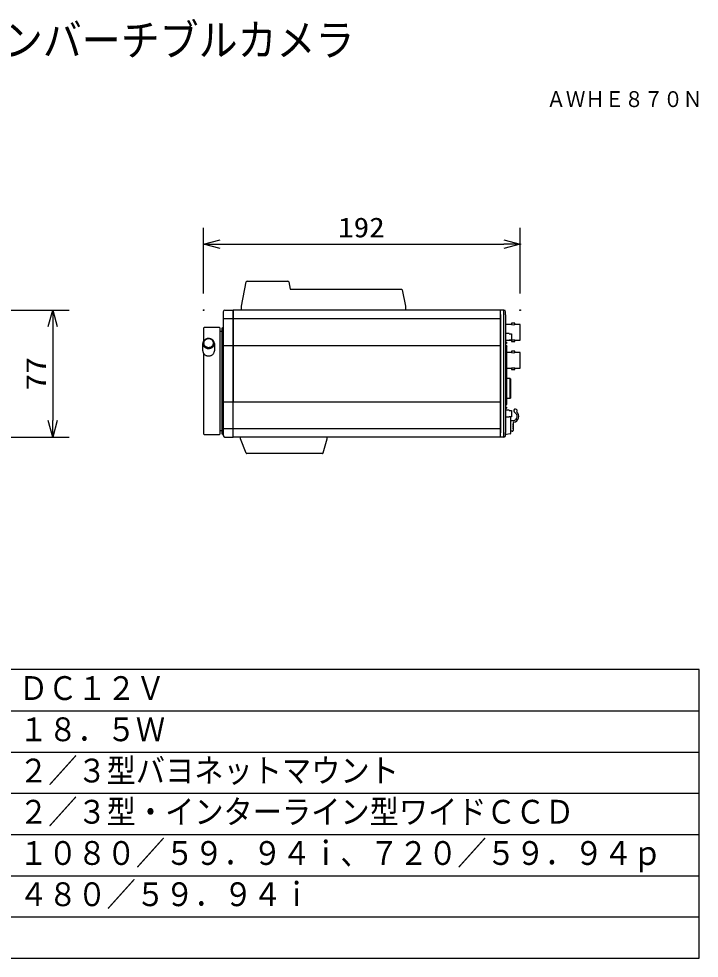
# Model space of a CAD drawing. Units: millimetres, scale not verified. Extents: x -63 to 63, y -57 to 57.
# Drawn here: x -20 to 62.5, y -56.5 to 57.4 of the extents above; entities that cross this region are included whole.
import ezdxf
from ezdxf.enums import TextEntityAlignment as Align

# ---------------------------------------------------------------- set-up
doc = ezdxf.new("R2010")
doc.units = ezdxf.units.MM
doc.header["$LTSCALE"] = 0.190236
doc.header["$PDMODE"] = 32
doc.header["$PDSIZE"] = 0.0951
for name, color, linetype in [('0-0_MOJI1', 2, 'Continuous'), ('0-1_TOUROKU', 1, 'Continuous'), ('0-2_GAIKEI', 1, 'Continuous'), ('0-3_WAKU', 7, 'Continuous')]:
    doc.layers.add(name, color=color, linetype=linetype)
doc.styles.add('ＭＳ ゴシック', font='')
doc.styles.get('ＭＳ ゴシック').set_extended_font_data('MS Gothic')

# ---------------------------------------------------------------- blocks, each defined once
blk = doc.blocks.new('_OPEN30')
at = {"layer": '0-3_WAKU'}
blk.add_line((0, 0), (-1, 0), dxfattribs=at)
blk.add_lwpolyline([(-1, 0.26795), (0, 0), (-1, -0.26795)], dxfattribs=at)

msp = doc.modelspace()

# ---------------------------------------------------------------- linework, layer by layer
at = {"layer": '0-2_GAIKEI', "color": 3}
for p, q in [((2.3962, 24.0829), (2.3962, 32.0829)), ((40.7962, 24.0829), (40.7962, 32.0829)), ((4.3962, 30.0829), (38.7962, 30.0829)), ((-21.906, 22.0886), (-13.906, 22.0886)), ((-15.906, 20.0886), (-15.906, 8.6886)), ((-21.906, 6.6886), (-13.906, 6.6886))]:
    msp.add_line(p, q, dxfattribs=at)
at = {"layer": '0-2_GAIKEI', "color": 7}
for p, q in [((6.9842, 22.5561), (7.5682, 25.5081)), ((7.6663, 25.5886), (7.7644, 25.5886)), ((7.7644, 25.5886), (12.5231, 25.5886)), ((12.5231, 25.5886), (12.6212, 25.5886)), ((12.7195, 25.5071), (12.8842, 24.6286)), ((12.8842, 24.6286), (25.8919, 24.6286)), ((25.8919, 24.6286), (26.3824, 24.6286)), ((4.7842, 21.8886), (4.7842, 6.8886)), ((4.9842, 22.0886), (5.9842, 22.0886)), ((38.4162, 22.0886), (5.9842, 22.0886)), ((6.9842, 22.5559), (6.9842, 22.5561)), ((6.9842, 22.0886), (6.9842, 22.5559)), ((38.4162, 21.5631), (38.4162, 22.0886)), ((38.8162, 22.0886), (38.4162, 22.0886)), ((38.4162, 21.5631), (38.4162, 22.0886)), ((39.0162, 21.5132), (39.0162, 21.8886)), ((38.4162, 21.5631), (38.4162, 7.2142)), ((38.4162, 21.1187), (38.4162, 21.5631)), ((38.4162, 17.8541), (38.4162, 21.0391)), ((39.0162, 21.5132), (39.0162, 7.264)), ((2.3962, 19.8886), (2.3962, 18.3509)), ((4.3962, 19.8886), (4.2962, 19.9886)), ((4.3962, 7.0886), (4.3962, 19.8886)), ((4.5842, 19.4886), (4.3962, 19.4886)), ((4.7842, 19.9886), (4.5842, 19.8886)), ((4.5842, 19.8886), (4.5842, 7.0886)), ((38.4162, 11.0186), (38.4162, 17.7587)), ((2.3962, 16.8264), (2.3962, 7.0886)), ((38.4162, 7.7381), (38.4162, 10.9231)), ((2.3962, 7.0886), (2.4962, 6.9886)), ((2.4962, 6.9886), (4.2962, 6.9886)), ((4.2962, 6.9886), (4.3962, 7.0886)), ((4.3962, 7.4886), (4.5842, 7.4886)), ((4.5842, 7.0886), (4.7842, 6.9886)), ((38.4162, 6.6886), (38.4162, 7.2142)), ((39.0162, 6.8886), (39.0162, 7.264)), ((4.9842, 6.6886), (5.9842, 6.6886)), ((38.4162, 6.6886), (5.9842, 6.6886)), ((6.8842, 6.4886), (6.8842, 6.6886)), ((6.8842, 6.4885), (6.8842, 6.4886)), ((7.5594, 4.7524), (6.8842, 6.4885)), ((16.9043, 4.7609), (17.3842, 6.4886)), ((17.3842, 6.4876), (17.3842, 6.6886)), ((38.8162, 6.6886), (38.4162, 6.6886)), ((7.7577, 4.6886), (7.6526, 4.6886)), ((15.1067, 4.6886), (7.7577, 4.6886)), ((15.5057, 4.6886), (15.1067, 4.6886)), ((16.8082, 4.6886), (15.5057, 4.6886))]:
    msp.add_line(p, q, dxfattribs=at)
at = {"layer": '0-2_GAIKEI'}
for p, q in [((5.9842, 21.5631), (5.9842, 22.0886)), ((5.9842, 21.1187), (5.9842, 21.5631)), ((5.9842, 21.0886), (5.9842, 21.1187)), ((5.9842, 21.1187), (5.9842, 21.0886)), ((5.9842, 21.0391), (5.9842, 21.0886)), ((5.9842, 17.8541), (5.9842, 21.0391)), ((38.4162, 21.0391), (5.9842, 21.0391)), ((5.9842, 21.0391), (5.9842, 17.8541)), ((39.7558, 20.3386), (39.0162, 20.3386)), ((39.7532, 20.4986), (39.7532, 20.3381)), ((40.1432, 20.4986), (39.7532, 20.4986)), ((40.1432, 20.3386), (40.1432, 20.4986)), ((40.7962, 20.3386), (40.1432, 20.3386)), ((40.7962, 18.4386), (40.7962, 20.3386)), ((39.4362, 19.2386), (39.0162, 19.2386)), ((39.0162, 18.4386), (39.4362, 18.4386)), ((39.0162, 18.2986), (39.1162, 18.1986)), ((39.4362, 19.2259), (39.4362, 19.2386)), ((39.4362, 19.2259), (39.7362, 19.2259)), ((39.4362, 18.4386), (39.4362, 18.4513)), ((39.7362, 18.4513), (39.4362, 18.4513)), ((39.4362, 18.4386), (39.7539, 18.4386)), ((39.7362, 19.2259), (39.7362, 18.4513)), ((39.7532, 18.4388), (39.7532, 18.2786)), ((39.7532, 18.2786), (40.1432, 18.2786)), ((40.1409, 18.4386), (40.7962, 18.4386)), ((40.1432, 18.2786), (40.1432, 18.4391)), ((2.3005, 18.1062), (2.2962, 18.0386)), ((2.2962, 17.1386), (2.2962, 18.0386)), ((3.6885, 17.9493), (3.6894, 17.9475)), ((3.6962, 18.0386), (3.6962, 17.1386)), ((5.9842, 17.7587), (4.7842, 17.7587)), ((5.9842, 17.7886), (5.9842, 17.8541)), ((5.9842, 17.8541), (5.9842, 17.7886)), ((5.9842, 17.7587), (5.9842, 17.7886)), ((5.9842, 17.7886), (5.9842, 17.7587)), ((5.9842, 6.6886), (5.9842, 17.7587)), ((38.4162, 17.7587), (5.9842, 17.7587)), ((5.9842, 17.7587), (5.9842, 11.0186)), ((39.1862, 17.7386), (39.0162, 17.7386)), ((39.1862, 17.2646), (39.0162, 17.2646)), ((39.1862, 17.7386), (39.1862, 17.7286)), ((39.1862, 17.5485), (39.1862, 17.7286)), ((39.1862, 17.2646), (39.1862, 17.5485)), ((39.1862, 11.1127), (39.1862, 17.2646)), ((39.7532, 17.0986), (39.7532, 16.9381)), ((40.1432, 17.0986), (39.7532, 17.0986)), ((40.1432, 16.9386), (40.1432, 17.0986)), ((39.7558, 16.9386), (39.1862, 16.9386)), ((40.7962, 16.9386), (40.1432, 16.9386)), ((40.7962, 15.0386), (40.7962, 16.9386)), ((39.1862, 15.0386), (39.7539, 15.0386)), ((39.7532, 15.0388), (39.7532, 14.8786)), ((39.7532, 14.8786), (40.1432, 14.8786)), ((40.1409, 15.0386), (40.7962, 15.0386)), ((40.1432, 14.8786), (40.1432, 15.0391)), ((39.5762, 13.7786), (39.1862, 13.7786)), ((39.5762, 11.3986), (39.5762, 13.7786)), ((39.5962, 13.7586), (39.5962, 11.4186)), ((39.1862, 11.3986), (39.5762, 11.3986)), ((5.9842, 10.9231), (4.7842, 10.9231)), ((5.9842, 10.9886), (5.9842, 11.0186)), ((5.9842, 11.0186), (5.9842, 10.9886)), ((5.9842, 10.9231), (5.9842, 10.9886)), ((5.9842, 10.9886), (5.9842, 10.9231)), ((38.4162, 10.9231), (5.9842, 10.9231)), ((39.1862, 11.1127), (39.0162, 11.1127)), ((39.1862, 10.8287), (39.0162, 10.8287)), ((39.1862, 10.6486), (39.0162, 10.6486)), ((39.0162, 10.6386), (39.1862, 10.6386)), ((39.1862, 10.8287), (39.1862, 11.1127)), ((39.1862, 10.6486), (39.1862, 10.8287)), ((39.1862, 10.6486), (39.1862, 10.6386)), ((39.1162, 10.1786), (39.0162, 10.0786)), ((39.4362, 9.9386), (39.0162, 9.9386)), ((39.0162, 9.1386), (39.4362, 9.1386)), ((39.4362, 9.9259), (39.4362, 9.9386)), ((39.4362, 9.9259), (39.7362, 9.9259)), ((39.4362, 9.1513), (39.4362, 9.1386)), ((39.7362, 9.1513), (39.4362, 9.1513)), ((39.6162, 9.1513), (39.6162, 7.2751)), ((39.7362, 9.9259), (39.7362, 9.1513)), ((40.2783, 9.5334), (40.0714, 9.7507)), ((39.6162, 8.6886), (39.9162, 8.6886)), ((39.9162, 8.3949), (39.9162, 7.4886)), ((39.935, 8.2088), (39.9368, 8.2098)), ((39.935, 8.2088), (39.9463, 8.1309)), ((39.9463, 8.1309), (39.935, 8.2088)), ((39.935, 8.0586), (39.9463, 8.0586)), ((4.7842, 7.7381), (38.4162, 7.7381)), ((39.1103, 6.9886), (39.0162, 6.9886)), ((39.1103, 6.9886), (39.1104, 6.9886)), ((39.568, 7.079), (39.1222, 6.9898)), ((39.8162, 7.3886), (39.6162, 7.3886)), ((39.6162, 7.2751), (39.6162, 7.1378)), ((39.9463, 7.9186), (39.935, 7.9186)), ((39.935, 7.7684), (39.9463, 7.8463)), ((39.935, 7.7684), (39.9368, 7.7674))]:
    msp.add_line(p, q, dxfattribs=at)
at = {"layer": '0-2_GAIKEI', "color": 7}
for points in [[(26.4804, 24.5485), (26.8841, 22.5565), (26.8842, 22.5559), (26.8842, 22.0886)], [(38.8162, 6.6886), (38.8162, 7.2142), (38.8162, 21.5631), (38.8162, 22.0886)], [(4.2962, 19.9886), (2.4962, 19.9886), (2.3962, 19.8886)], [(38.4162, 6.6886), (38.4162, 7.2142), (38.4162, 7.6586)]]:
    msp.add_lwpolyline(points, dxfattribs=at)
at = {"layer": '0-2_GAIKEI'}
for points in [[(5.9842, 22.0886), (5.9842, 21.5631), (5.9842, 21.1187)], [(5.9842, 21.0886), (5.9842, 21.0391), (4.7842, 21.0391)], [(3.6962, 18.0386), (3.6944, 18.0823), (3.6889, 18.1257), (3.68, 18.1684), (3.6676, 18.2101), (3.652, 18.2505), (3.6335, 18.2894), (3.6122, 18.3265), (3.5885, 18.3617), (3.5626, 18.3948), (3.5349, 18.4257), (3.5056, 18.4544), (3.4751, 18.4807), (3.4115, 18.5266), (3.3462, 18.5636), (3.2765, 18.5941), (3.1988, 18.6189), (3.1139, 18.6362), (3.0231, 18.6444), (2.976, 18.6446), (2.9283, 18.642), (2.8801, 18.6365), (2.8319, 18.6279), (2.784, 18.6163), (2.7368, 18.6017), (2.6908, 18.5841), (2.6462, 18.5636), (2.6034, 18.5404), (2.5628, 18.5147), (2.5245, 18.4866), (2.489, 18.4565), (2.4564, 18.4246), (2.4268, 18.3912), (2.4003, 18.3567), (2.3769, 18.3213), (2.3568, 18.2854), (2.3397, 18.2491), (2.3257, 18.2128), (2.3146, 18.1768), (2.3005, 18.1062)], [(3.5242, 18.3354), (3.5039, 18.3656), (3.4579, 18.4204), (3.4067, 18.4676), (3.3522, 18.5069), (3.2962, 18.5386), (3.2364, 18.5648), (3.1699, 18.586), (3.0971, 18.6008), (3.0192, 18.6079), (2.938, 18.6058), (2.8554, 18.5937), (2.7739, 18.5713), (2.7344, 18.5562), (2.6962, 18.5386), (2.6595, 18.5187), (2.6247, 18.4967), (2.5919, 18.4726), (2.5615, 18.4468), (2.5335, 18.4195), (2.5081, 18.3909), (2.4854, 18.3613), (2.4654, 18.3309), (2.4335, 18.269), (2.412, 18.2071), (2.3999, 18.1465), (2.3962, 18.0886)], [(2.3962, 18.0886), (2.3999, 18.0307), (2.412, 17.9702), (2.4335, 17.9082), (2.4654, 17.8463), (2.5081, 17.7864), (2.5335, 17.7578), (2.5615, 17.7305), (2.5919, 17.7047), (2.6247, 17.6806), (2.6595, 17.6585), (2.6962, 17.6386), (2.7344, 17.6211), (2.7739, 17.606), (2.8143, 17.5935), (2.8554, 17.5835), (2.938, 17.5715), (3.0192, 17.5694), (3.0971, 17.5764), (3.1699, 17.5913), (3.2364, 17.6125), (3.2962, 17.6386), (3.3522, 17.6704), (3.4067, 17.7097), (3.4579, 17.7568), (3.5039, 17.8117), (3.5424, 17.8737), (3.5583, 17.907), (3.5717, 17.9417), (3.5823, 17.9774), (3.59, 18.014), (3.5946, 18.0512), (3.5962, 18.0886), (3.5946, 18.1261), (3.59, 18.1632), (3.5823, 18.1998), (3.5717, 18.2356), (3.5583, 18.2702), (3.5424, 18.3036), (3.5242, 18.3354)], [(2.2962, 18.0386), (2.3005, 17.9711), (2.3146, 17.9005), (2.3257, 17.8644), (2.3397, 17.8281), (2.3568, 17.7919), (2.3769, 17.7559), (2.4003, 17.7205), (2.4268, 17.686), (2.4564, 17.6527), (2.489, 17.6208), (2.5245, 17.5907), (2.5628, 17.5626), (2.6034, 17.5368), (2.6462, 17.5136), (2.6908, 17.4931), (2.7368, 17.4755), (2.784, 17.4609), (2.8319, 17.4493), (2.8801, 17.4408), (2.9283, 17.4353), (2.976, 17.4327), (3.0231, 17.4329), (3.1139, 17.441), (3.1988, 17.4584), (3.2765, 17.4831), (3.3462, 17.5136), (3.4115, 17.5507), (3.4751, 17.5965), (3.5349, 17.6515), (3.5626, 17.6824), (3.5885, 17.7156), (3.6122, 17.7507), (3.6335, 17.7879), (3.652, 17.8268), (3.6676, 17.8672), (3.68, 17.9089), (3.6889, 17.9516), (3.6944, 17.9949), (3.6962, 18.0386)], [(2.2962, 17.1386), (2.299, 17.0842), (2.3079, 17.0283), (2.3232, 16.9718), (2.3453, 16.9155), (2.3744, 16.8602), (2.4103, 16.8069), (2.4527, 16.7565), (2.5012, 16.71), (2.555, 16.668), (2.6131, 16.6312), (2.6747, 16.6001), (2.7385, 16.575), (2.8036, 16.5558), (2.8688, 16.5425), (2.9333, 16.5349), (2.9962, 16.5324), (3.0591, 16.5349), (3.1235, 16.5425), (3.1888, 16.5558), (3.2538, 16.575), (3.3177, 16.6001), (3.3792, 16.6312), (3.4374, 16.668), (3.4911, 16.71), (3.5396, 16.7565), (3.5821, 16.8069), (3.618, 16.8602), (3.647, 16.9155), (3.6692, 16.9718), (3.6845, 17.0283), (3.6933, 17.0842), (3.6962, 17.1386)], [(39.1162, 18.1986), (39.1162, 18.0386), (39.0162, 18.0386)], [(39.0162, 10.3386), (39.1162, 10.3386), (39.1162, 10.1786)], [(39.9463, 8.1309), (39.9475, 8.1189), (39.9484, 8.1074), (39.9491, 8.0968), (39.9495, 8.0876), (39.9497, 8.08), (39.9493, 8.0693), (39.9482, 8.0615), (39.9463, 8.0586)], [(39.9463, 7.9186), (39.9475, 7.9176), (39.9484, 7.9146), (39.9491, 7.9099), (39.9495, 7.9039), (39.9497, 7.8973), (39.9493, 7.8837), (39.9482, 7.8661), (39.9463, 7.8463)]]:
    msp.add_lwpolyline(points, dxfattribs=at)
at = {"layer": '0-2_GAIKEI', "color": 7}
for centre, radius, start, end in [((7.6663, 25.4886), 0.1, 90, 168.80888), ((12.6212, 25.4886), 0.1, 10.61966, 90), ((26.3824, 24.5286), 0.1, 11.45505, 90), ((4.9842, 21.8886), 0.2, 90, 180), ((38.8162, 21.8886), 0.2, 0, 90), ((4.9842, 6.8886), 0.2, 180, 270), ((38.8162, 6.8886), 0.2, 270, 0), ((7.6526, 4.7886), 0.1, 201.25051, 270), ((16.8082, 4.7886), 0.1, 270, 343.9759)]:
    msp.add_arc(centre, radius, start, end, dxfattribs=at)
at = {"layer": '0-2_GAIKEI'}
for centre, radius, start, end in [((39.9482, 21.2689), 0.9505, 258.16234, 281.83968), ((39.9482, 17.5095), 0.9494, 78.14903, 101.85258), ((39.9482, 17.8689), 0.9505, 258.16234, 281.83968), ((39.9482, 14.1094), 0.9494, 78.14903, 101.85258), ((39.5762, 13.7586), 0.02, 0, 90), ((39.5762, 11.4186), 0.02, 270, 0), ((39.9162, 9.1886), 0.5, 270, 43.60282), ((39.9162, 9.1886), 0.7, 277.18076, 51.82675), ((40.2162, 9.8886), 0.2, 311.54019, 223.60282), ((40.0162, 8.3949), 0.1, 97.18076, 180), ((38.6903, 7.9886), 1.2659, 10.06407, 14.44152), ((38.5619, 7.9886), 1.3749, 357.08166, 2.9184), ((39.1103, 7.0486), 0.06, 270, 281.30993), ((39.1105, 7.0481), 0.0594, 269.89401, 281.30993), ((39.5562, 7.1378), 0.06, 281.30993, 0), ((39.8162, 7.4886), 0.1, 270, 0), ((38.6903, 7.9886), 1.2659, 345.55848, 349.93593)]:
    msp.add_arc(centre, radius, start, end, dxfattribs=at)
at = {"layer": '0-3_WAKU', "color": 4}
for p, q in [((62.5001, -21.5), (-62.5001, -21.5)), ((62.5001, -56.5001), (62.5001, -21.5)), ((-62.5001, -56.5001), (62.5001, -56.5001))]:
    msp.add_line(p, q, dxfattribs=at)
at = {"layer": '0-3_WAKU', "color": 1}
for p, q in [((-62.5001, -26.5), (62.5001, -26.5)), ((-62.5001, -31.5001), (62.5001, -31.5001)), ((-62.5001, -36.5001), (62.5001, -36.5001)), ((-62.5001, -41.5001), (62.5001, -41.5001)), ((-62.5001, -46.5001), (62.5001, -46.5001)), ((-62.5001, -51.5001), (62.5001, -51.5001))]:
    msp.add_line(p, q, dxfattribs=at)
at = {"layer": '0-3_WAKU'}
for p in [(40.7962, 30.0829), (2.3962, 22.0829), (40.7962, 22.0829), (-15.906, 6.6886)]:
    msp.add_point(p, dxfattribs=at)

# ---------------------------------------------------------------- block references
at = {"layer": '0-2_GAIKEI', "xscale": 2, "yscale": 2}
for p, rotation in [((2.3962, 30.0829), 180), ((-15.906, 22.0886), 90), ((-15.906, 6.6886), 270)]:
    msp.add_blockref('_OPEN30', p, dxfattribs=dict(at, rotation=rotation))
msp.add_blockref('_OPEN30', (40.7962, 30.0829), dxfattribs=at)

# ---------------------------------------------------------------- texts
at = {"layer": '0-0_MOJI1', "style": 'ＭＳ ゴシック', "width": 0.9}
for s, height, p in [('ＨＤコンバーチブルカメラ', 3.848, (-36.0001, 51.7599)), ('ＤＣ１２Ｖ', 2.887, (-20, -26.0552)), ('１８．５Ｗ', 2.887, (-20, -31.0552)), ('２／３型バヨネットマウント', 2.887, (-20, -36.0552)), ('２／３型・インターライン型ワイドＣＣＤ', 2.887, (-20, -41.0552)), ('１０８０／５９．９４ｉ、７２０／５９．９４ｐ', 2.887, (-20, -46.0552)), ('４８０／５９．９４ｉ\u3000', 2.887, (-20, -51.0552))]:
    msp.add_text(s, height=height, dxfattribs=at).set_placement(p, align=Align.BOTTOM_LEFT)
at = {"layer": '0-1_TOUROKU', "style": 'ＭＳ ゴシック', "width": 0.9}
msp.add_text('ＡＷＨＥ８７０Ｎ', height=1.925, dxfattribs=at).set_placement((43.9667, 46.13), align=Align.BOTTOM_LEFT)
at = {"layer": '0-2_GAIKEI', "color": 3, "style": 'ＭＳ ゴシック', "width": 1.15}
msp.add_text('192', height=2.406, dxfattribs=at).set_placement((18.7091, 30.1925), align=Align.BOTTOM_LEFT)
at = {"layer": '0-2_GAIKEI', "color": 3, "style": 'ＭＳ ゴシック', "width": 1.25}
msp.add_text('77', height=2.406, rotation=90, dxfattribs=at).set_placement((-16.0156, 12.3217), align=Align.BOTTOM_LEFT)

doc.saveas('drawing.dxf')
